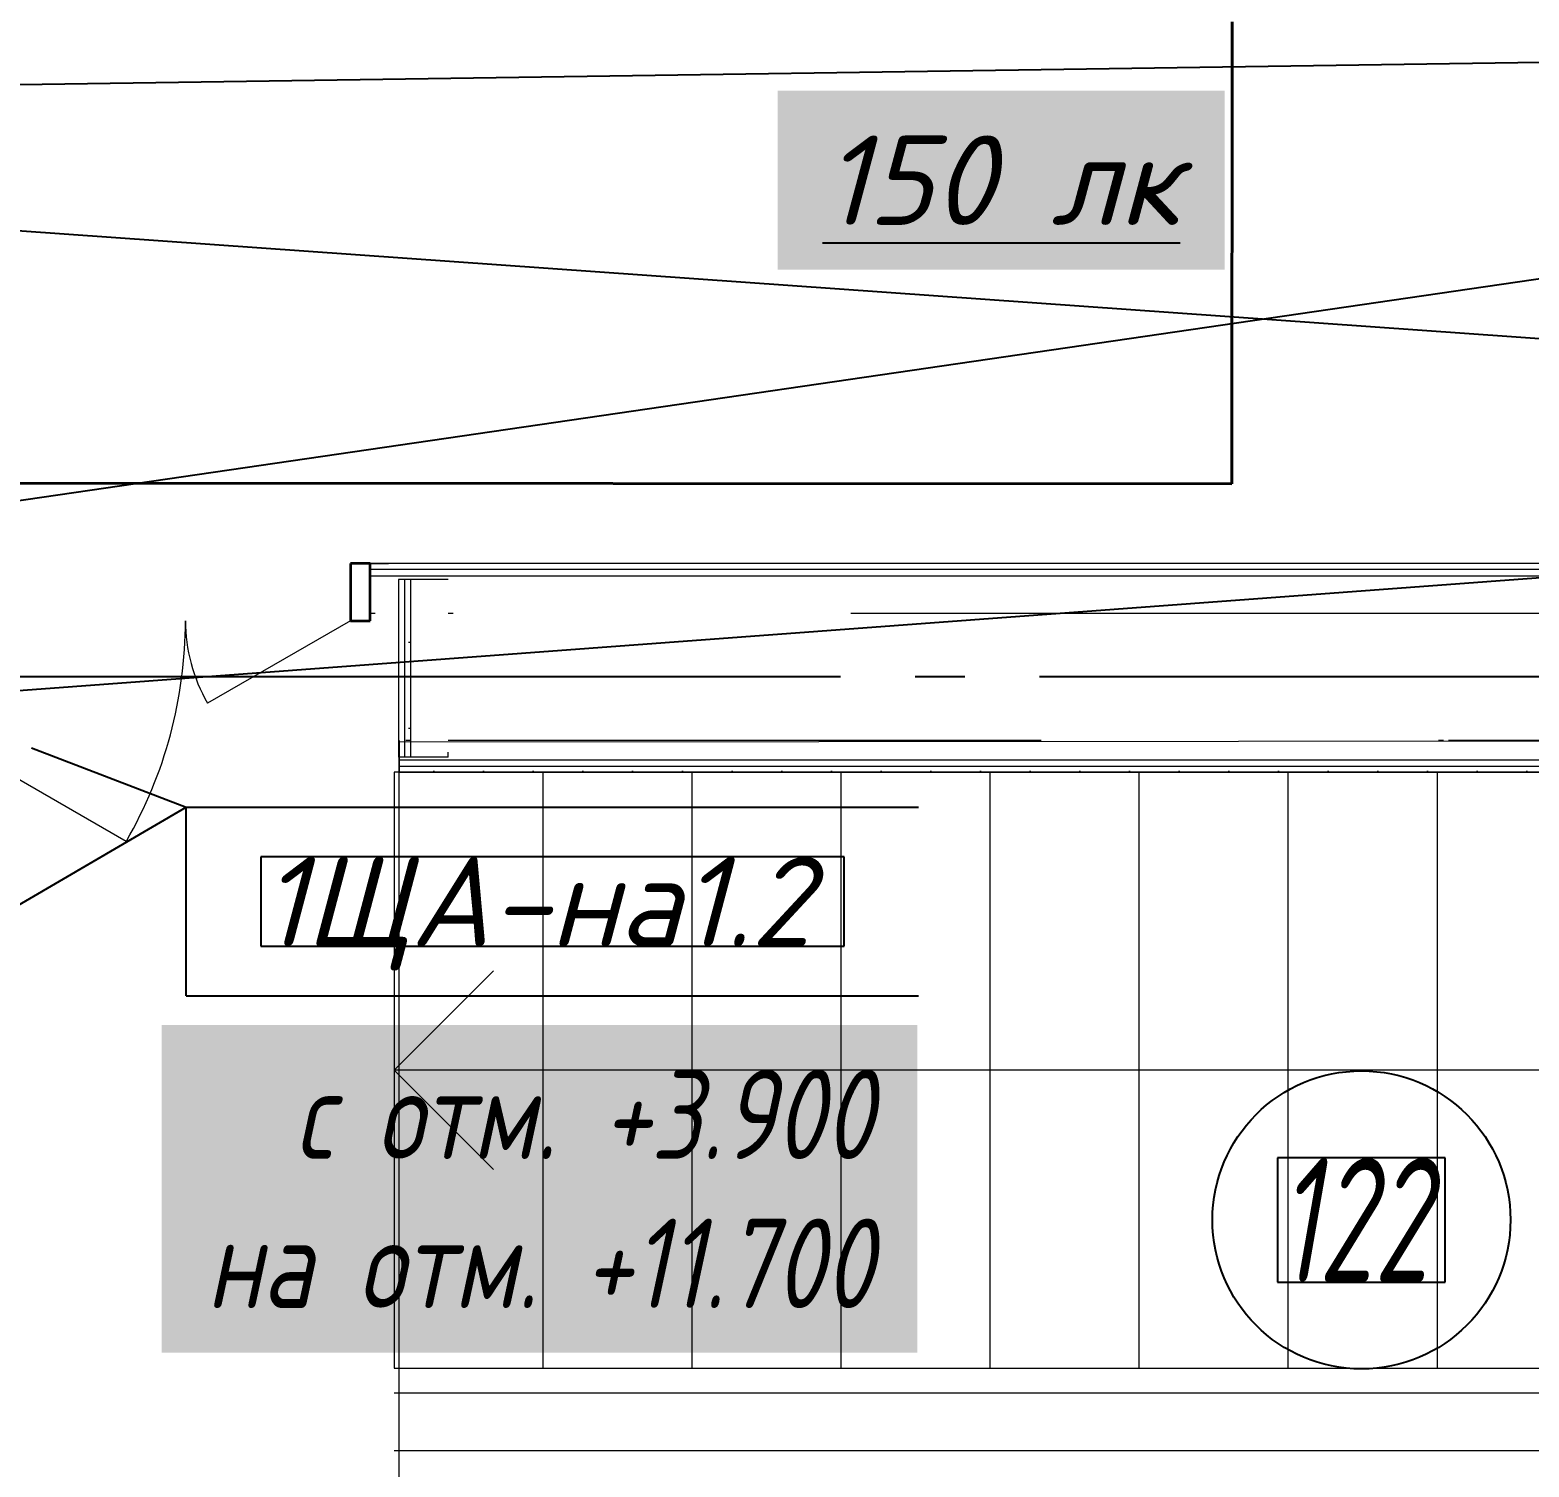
# Model space of a CAD drawing. Header units: millimetres. Extents: x 0 to 1286, y 0 to 420.
# Drawn here: x 529.87 to 560.04, y 233.67 to 262.61 of the extents above; entities that cross this region are included whole.
import ezdxf

# ---------------------------------------------------------------- set-up
doc = ezdxf.new("R2010")
doc.units = ezdxf.units.MM
doc.linetypes.add('ГОСТ 2.303 5', pattern=[24, 20, -1.5, 1, -1.5])
doc.linetypes.add('СПКБ-0000-000-АР#003$0$Achse', pattern=[2300, 0, -800, 1500, 0])
for name, color, linetype in [('Viewport1ForCustomObjects_0', 7, 'Continuous'), ('Viewport2ForCustomObjects_0', 7, 'Continuous'), ('Номер помещения', 7, 'Continuous'), ('СПКБ-0000-000-АР#003$0$Двери ArchiCAD', 7, 'Continuous'), ('СПКБ-0000-000-АР#003$0$Лестница', 7, 'Continuous'), ('СПКБ-0000-000-АР#003$0$Перекрытие новые', 7, 'Continuous'), ('СПКБ-0000-000-АР#003$0$Стены', 7, 'Continuous'), ('Строительные оси', 7, 'Continuous'), ('ЭО_АВАРИЙНОЕ ОСВЕЩЕНИЕ', 7, 'Continuous'), ('ЭО_РАБОЧЕЕ ОСВЕЩЕНИЕ', 7, 'Continuous')]:
    doc.layers.add(name, color=color, linetype=linetype)
for name, color, linetype, lineweight in [('СПКБ-0000-000-АР#003$0$0_Ном._пера__20', 1, 'Continuous', 20), ('СПКБ-0000-000-АР#003$0$Двери ArchiCAD_Ном._пера__1', 7, 'Continuous', 13), ('СПКБ-0000-000-АР#003$0$Двери ArchiCAD_Ном._пера__20', 1, 'Continuous', 20), ('СПКБ-0000-000-АР#003$0$Двери ArchiCAD_Ном._пера__6', 5, 'Continuous', 9), ('СПКБ-0000-000-АР#003$0$Лестница_Ном._пера__20', 1, 'Continuous', 20), ('СПКБ-0000-000-АР#003$0$Стены_Ном._пера__1', 7, 'Continuous', 13), ('СПКБ-0000-000-АР#003$0$Стены_Ном._пера__20', 1, 'Continuous', 20), ('СПКБ-0000-000-АР#003$0$Стены_Ном._пера__6', 5, 'Continuous', 9)]:
    doc.layers.add(name, color=color, linetype=linetype, lineweight=lineweight)
for name, color, linetype, lineweight, true_color in [('СПКБ-0000-000-АР#003$0$Двери ArchiCAD_Ном._пера__23', 7, 'Continuous', 35, 0xff6600), ('СПКБ-0000-000-АР#003$0$Двери ArchiCAD_Ном._пера__3', 7, 'Continuous', 18, 0xff6600), ('СПКБ-0000-000-АР#003$0$Перекрытие новые_Ном._пера__161', 7, 'Continuous', 13, 0xe11606), ('СПКБ-0000-000-АР#003$0$Стены_Ном._пера__68', 7, 'Continuous', 20, 0xfd4435)]:
    doc.layers.add(name, color=color, linetype=linetype, lineweight=lineweight, true_color=true_color)
doc.styles.add('1.8', font='isocpeui.ttf', dxfattribs={"height": 1.8})
doc.styles.add('CustomTextStyle104', font='isocpeui.ttf', dxfattribs={"width": 0.987755, "height": 1.8})
doc.styles.add('CustomTextStyle33', font='isocpeui.ttf', dxfattribs={"width": 0.651774, "height": 2.5})
pattern_1 = [(0, (0, 0), (0, 173.2051), [0, -100]), (0, (50, 86.6), (0, 173.2051), [0, -100])]

# ---------------------------------------------------------------- blocks, each defined once
blk = doc.blocks.new('*E601')
at = {"layer": 'Номер помещения', "color": 7, "linetype": 'Continuous', "true_color": 0xffffff}
for p, q in [((220.601, 119.169), (217.227, 119.169)), ((217.227, 119.169), (217.227, 116.669)), ((220.601, 116.669), (220.601, 119.169)), ((217.227, 116.669), (220.601, 116.669)), ((217.227, 116.669), (217.227, 116.669))]:
    blk.add_line(p, q, dxfattribs=at)
at = {"layer": 'Номер помещения', "color": 6, "linetype": 'Continuous'}
blk.add_circle((218.914, 117.919), 3, dxfattribs=at)
at = {"layer": 'Строительные оси', "color": 3, "linetype": 'ГОСТ 2.303 5', "lineweight": 25}
blk.add_line((280.431, 128.857), (-283.569, 128.857), dxfattribs=at)
at = {"layer": 'ЭО_РАБОЧЕЕ ОСВЕЩЕНИЕ', "color": 5, "lineweight": 40}
for p, q in [((216.306, 132.742), (216.31, 142.043)), ((186.681, 132.752), (216.306, 132.742))]:
    blk.add_line(p, q, dxfattribs=at)
at = {"layer": 'Номер помещения', "linetype": 'Continuous', "style": 'CustomTextStyle33', "width": 0.651774}
blk.add_text('122', height=2.5, dxfattribs=at).set_placement((217.227, 116.669))
blk = doc.blocks.new('СПКБ-0000-000-АР#003$0$Перекрытие_2', base_point=(22461.7, 19187.9))
at = {"layer": 'СПКБ-0000-000-АР#003$0$Перекрытие новые_Ном._пера__161', "color": 12, "linetype": 'Continuous', "lineweight": 13, "true_color": 0xe11606, "flags": 128}
blk.add_lwpolyline([(22461.7, 19187.9), (17852.7, 19187.9), (17852.7, 3579), (22462, 3579), (22462, 4190.3), (22462, 5140.3), (22462, 7088.5), (25022.7, 7088.5), (25022.7, 9974.9), (19954.3, 9975.7), (19954.3, 12754.6), (25022.7, 12758.4), (25022.7, 15678), (22461.7, 15678), (22461.7, 17613.1), (22461.7, 18563.1)], close=True, dxfattribs=at)
blk = doc.blocks.new('СПКБ-0000-000-АР#003$0$Стена_144', base_point=(20053.3, 12723.6))
at = {"layer": 'СПКБ-0000-000-АР#003$0$Стены_Ном._пера__20', "linetype": 'Continuous', "lineweight": 20}
h = blk.add_hatch(dxfattribs=at)
h.set_pattern_fill('ШТУКАТУРКА', color=1, style=0, pattern_type=2)
h.set_pattern_definition(pattern_1)
h.paths.add_polyline_path([(19953.3, 13081.5), (19953.3, 12723.6), (19965.3, 12723.6), (19965.3, 13081.5)])
h = blk.add_hatch(dxfattribs=at)
h.set_pattern_fill('ШТУКАТУРКА', color=1, style=0, pattern_type=2)
h.set_pattern_definition(pattern_1)
h.paths.add_polyline_path([(19978.3, 12723.6), (19978.3, 13081.5), (19965.3, 13081.5), (19965.3, 12723.6)])
at = {"layer": 'СПКБ-0000-000-АР#003$0$Стены_Ном._пера__1', "color": 7, "linetype": 'Continuous', "lineweight": 13, "flags": 128}
for points in [[(20053.3, 13081.5), (19978.3, 13081.5)], [(20053.3, 12723.6), (19978.3, 12723.6)]]:
    blk.add_lwpolyline(points, dxfattribs=at)
at = {"layer": 'СПКБ-0000-000-АР#003$0$Стены_Ном._пера__1', "color": 7, "linetype": 'СПКБ-0000-000-АР#003$0$Achse', "lineweight": 13, "flags": 128}
blk.add_lwpolyline([(20053.3, 12723.6), (20053.3, 13081.5)], dxfattribs=at)
at = {"layer": 'СПКБ-0000-000-АР#003$0$Стены_Ном._пера__20', "color": 1, "linetype": 'Continuous', "lineweight": 20, "flags": 128}
for points in [[(19965.3, 13081.5), (19953.3, 13081.5)], [(19953.3, 13081.5), (19953.3, 12723.6)], [(19978.3, 13081.5), (19965.3, 13081.5)], [(19965.3, 12723.6), (19953.3, 12723.6)], [(19978.3, 12723.6), (19965.3, 12723.6)]]:
    blk.add_lwpolyline(points, dxfattribs=at)
at = {"layer": 'СПКБ-0000-000-АР#003$0$Стены_Ном._пера__68', "color": 20, "linetype": 'Continuous', "lineweight": 20, "true_color": 0xfd4435}
for p, q in [((19965.3, 13081.5), (19965.3, 12723.6)), ((19978.3, 12723.6), (19978.3, 13081.5))]:
    blk.add_line(p, q, dxfattribs=at)
blk = doc.blocks.new('СПКБ-0000-000-АР#003$0$Полуторная Дверь 19')
at = {"layer": 'СПКБ-0000-000-АР#003$0$Двери ArchiCAD_Ном._пера__1', "color": 7, "linetype": 'СПКБ-0000-000-АР#003$0$Achse', "lineweight": 13}
for p, q in [((-650, -15), (-687, -15)), ((650, -15), (687, -15))]:
    blk.add_line(p, q, dxfattribs=at)
at = {"layer": 'СПКБ-0000-000-АР#003$0$Двери ArchiCAD_Ном._пера__1', "color": 7, "linetype": 'Continuous', "lineweight": 13}
for p, q in [((-650, -15), (-650, -90)), ((650, -15), (650, -90))]:
    blk.add_line(p, q, dxfattribs=at)
at = {"layer": 'СПКБ-0000-000-АР#003$0$Двери ArchiCAD_Ном._пера__20', "color": 1, "linetype": 'Continuous', "lineweight": 20}
for p, q in [((-650, -90), (-650, -103)), ((650, -90), (650, -103)), ((-650, -115), (-687, -115)), ((-650, -103), (-650, -115)), ((650, -103), (650, -115)), ((650, -115), (687, -115))]:
    blk.add_line(p, q, dxfattribs=at)
at = {"layer": 'СПКБ-0000-000-АР#003$0$Двери ArchiCAD_Ном._пера__23', "color": 30, "linetype": 'Continuous', "lineweight": 35, "true_color": 0xff6600}
for p, q in [((-610, 0), (-650, 0)), ((-650, 0), (-650, -115)), ((-610, -115), (-610, 0)), ((650, 0), (610, 0)), ((610, 0), (610, -115)), ((650, -115), (650, 0)), ((-650, -115), (-610, -115)), ((610, -115), (650, -115))]:
    blk.add_line(p, q, dxfattribs=at)
at = {"layer": 'СПКБ-0000-000-АР#003$0$Двери ArchiCAD_Ном._пера__3', "color": 30, "linetype": 'Continuous', "lineweight": 18, "true_color": 0xff6600}
for p, q in [((610, 0), (-159, 444)), ((-610, 0), (-322.5, 166))]:
    blk.add_line(p, q, dxfattribs=at)
for centre, radius, start, end in [((610, 0), 888, 150, 180), ((-610, 0), 332, 0, 30)]:
    blk.add_arc(centre, radius, start, end, dxfattribs=at)
blk = doc.blocks.new('СПКБ-0000-000-АР#003$0$Стена_145', base_point=(18468.1, 13013.6))
at = {"layer": 'СПКБ-0000-000-АР#003$0$Стены_Ном._пера__20', "linetype": 'Continuous', "lineweight": 20}
h = blk.add_hatch(dxfattribs=at)
h.set_pattern_fill('ШТУКАТУРКА', color=1, style=0, pattern_type=2)
h.set_pattern_definition(pattern_1)
h.paths.add_polyline_path([(25022.7, 13113.6), (19896.3, 13113.6), (19896.3, 13101.6), (25022.7, 13101.6)])
h = blk.add_hatch(dxfattribs=at)
h.set_pattern_fill('ШТУКАТУРКА', color=1, style=0, pattern_type=2)
h.set_pattern_definition(pattern_1)
h.paths.add_polyline_path([(19896.3, 13101.6), (19896.3, 13088.6), (25022.7, 13088.6), (25022.7, 13101.6)])
at = {"layer": 'СПКБ-0000-000-АР#003$0$Стены_Ном._пера__1', "color": 7, "linetype": 'Continuous', "lineweight": 13}
blk.add_line((19896.3, 13013.6), (19896.3, 13088.6), dxfattribs=at)
at = {"layer": 'СПКБ-0000-000-АР#003$0$Стены_Ном._пера__1', "color": 7, "linetype": 'СПКБ-0000-000-АР#003$0$Achse', "lineweight": 13}
blk.add_line((19896.3, 13013.6), (19933.3, 13013.6), dxfattribs=at)
at = {"layer": 'СПКБ-0000-000-АР#003$0$Стены_Ном._пера__1', "color": 7, "linetype": 'СПКБ-0000-000-АР#003$0$Achse', "lineweight": 13, "flags": 128}
for points in [[(19896.3, 13013.6), (19978.3, 13013.6)], [(20053.3, 13013.6), (25022.7, 13013.6)]]:
    blk.add_lwpolyline(points, dxfattribs=at)
at = {"layer": 'СПКБ-0000-000-АР#003$0$Стены_Ном._пера__20', "color": 1, "linetype": 'Continuous', "lineweight": 20}
for p, q in [((19896.3, 13113.6), (19933.3, 13113.6)), ((19896.3, 13101.6), (19896.3, 13113.6)), ((19896.3, 13088.6), (19896.3, 13101.6))]:
    blk.add_line(p, q, dxfattribs=at)
at = {"layer": 'СПКБ-0000-000-АР#003$0$Стены_Ном._пера__20', "color": 1, "linetype": 'Continuous', "lineweight": 20, "flags": 128}
blk.add_lwpolyline([(25022.7, 13113.6), (19896.3, 13113.6)], dxfattribs=at)
at = {"layer": 'СПКБ-0000-000-АР#003$0$Стены_Ном._пера__68', "color": 20, "linetype": 'Continuous', "lineweight": 20, "true_color": 0xfd4435}
for p, q in [((25022.7, 13101.6), (19896.3, 13101.6)), ((19896.3, 13088.6), (25022.7, 13088.6))]:
    blk.add_line(p, q, dxfattribs=at)
at = {"layer": 'СПКБ-0000-000-АР#003$0$Двери ArchiCAD', "color": 21, "linetype": 'Continuous', "lineweight": 18, "true_color": 0xff9955, "zscale": 1000, "rotation": 180}
blk.add_blockref('СПКБ-0000-000-АР#003$0$Полуторная Дверь 19', (19246.3, 12998.6), dxfattribs=at)
blk = doc.blocks.new('СПКБ-0000-000-АР#003$0$Простой Проем Двери_3')
at = {"layer": 'СПКБ-0000-000-АР#003$0$Двери ArchiCAD_Ном._пера__1', "color": 7, "linetype": 'Continuous', "lineweight": 13}
for p, q in [((-700, 0), (-700, 40)), ((700, 0), (700, 40))]:
    blk.add_line(p, q, dxfattribs=at)
at = {"layer": 'СПКБ-0000-000-АР#003$0$Двери ArchiCAD_Ном._пера__6', "color": 5, "linetype": 'Continuous', "lineweight": 9}
for p, q in [((-700, 52), (-700, 64)), ((700, 52), (700, 64)), ((-700, 40), (-700, 52)), ((700, 40), (700, 52))]:
    blk.add_line(p, q, dxfattribs=at)
blk = doc.blocks.new('СПКБ-0000-000-АР#003$0$Стена_147', base_point=(24440.6, 12757.6))
at = {"layer": 'СПКБ-0000-000-АР#003$0$Стены_Ном._пера__20', "linetype": 'Continuous', "lineweight": 20}
h = blk.add_hatch(dxfattribs=at)
h.set_pattern_fill('ШТУКАТУРКА', color=1, style=0, pattern_type=2)
h.set_pattern_definition(pattern_1)
h.paths.add_polyline_path([(24376.6, 12717.6), (19954.3, 12717.6), (19954.3, 12705.6), (24376.6, 12705.6)])
h = blk.add_hatch(dxfattribs=at)
h.set_pattern_fill('ШТУКАТУРКА', color=1, style=0, pattern_type=2)
h.set_pattern_definition(pattern_1)
h.paths.add_polyline_path([(19954.3, 12693.6), (24376.6, 12693.6), (24376.6, 12705.6), (19954.3, 12705.6)])
at = {"layer": 'СПКБ-0000-000-АР#003$0$Стены_Ном._пера__1', "color": 7, "linetype": 'СПКБ-0000-000-АР#003$0$Achse', "lineweight": 13, "flags": 128}
for points in [[(19978.3, 12757.6), (19954.3, 12757.6)], [(24376.6, 12757.6), (20053.3, 12757.6)]]:
    blk.add_lwpolyline(points, dxfattribs=at)
at = {"layer": 'СПКБ-0000-000-АР#003$0$Стены_Ном._пера__6', "color": 5, "linetype": 'Continuous', "lineweight": 9, "flags": 128}
blk.add_lwpolyline([(19954.3, 12693.6), (24376.6, 12693.6)], dxfattribs=at)
at = {"layer": 'СПКБ-0000-000-АР#003$0$Стены_Ном._пера__68', "color": 20, "linetype": 'Continuous', "lineweight": 20, "true_color": 0xfd4435}
for p, q in [((24376.6, 12717.6), (19954.3, 12717.6)), ((19954.3, 12705.6), (24376.6, 12705.6))]:
    blk.add_line(p, q, dxfattribs=at)
at = {"layer": 'СПКБ-0000-000-АР#003$0$Двери ArchiCAD', "color": 21, "linetype": 'Continuous', "lineweight": 18, "true_color": 0xff9955, "xscale": -1, "zscale": 1000, "rotation": 180}
blk.add_blockref('СПКБ-0000-000-АР#003$0$Простой Проем Двери_3', (19254.3, 12757.6), dxfattribs=at)
blk = doc.blocks.new('СПКБ-0000-000-АР#003$0$Лестничный Марш ЖБ 19_3')
at = {"layer": 'СПКБ-0000-000-АР#003$0$Лестница_Ном._пера__20', "color": 1, "linetype": 'Continuous', "lineweight": 20}
for p, q in [((1200, 3600), (0, 3600)), ((0, 3600), (0, 0)), ((600, 3600), (400, 3400)), ((600, 0), (600, 3600)), ((800, 3400), (600, 3600)), ((1200, 0), (1200, 3600)), ((0, 3300), (1200, 3300)), ((0, 3000), (1200, 3000)), ((0, 2700), (1200, 2700)), ((0, 2400), (1200, 2400)), ((0, 2100), (1200, 2100)), ((0, 1800), (1200, 1800)), ((0, 1500), (1200, 1500)), ((0, 1200), (1200, 1200)), ((0, 900), (1200, 900)), ((0, 600), (1200, 600)), ((0, 300), (1200, 300)), ((0, 0), (1200, 0))]:
    blk.add_line(p, q, dxfattribs=at)
for start, end in [(0, 180), (180, 0)]:
    blk.add_arc((600, 0), 100, start, end, dxfattribs=at)
blk = doc.blocks.new('*E600')
at = {"layer": 'СПКБ-0000-000-АР#003$0$0_Ном._пера__20', "color": 1, "linetype": 'Continuous', "lineweight": 20}
for p, q in [((445.009, 141.279), (481.009, 141.279)), ((445.009, 140.122), (481.009, 140.122))]:
    blk.add_line(p, q, dxfattribs=at)
at = {"layer": 'СПКБ-0000-000-АР#003$0$Лестница', "color": 161, "linetype": 'Continuous', "lineweight": 20, "true_color": 0xaaaaff, "xscale": 0.01, "yscale": 0.01, "zscale": 10, "rotation": 90}
blk.add_blockref('СПКБ-0000-000-АР#003$0$Лестничный Марш ЖБ 19_3', (481.009, 141.779), dxfattribs=at)
at = {"layer": 'СПКБ-0000-000-АР#003$0$Перекрытие новые', "color": 12, "linetype": 'Continuous', "lineweight": 13, "true_color": 0xe11606, "xscale": 0.01, "yscale": 0.01, "zscale": 0.01}
blk.add_blockref('СПКБ-0000-000-АР#003$0$Перекрытие_2', (470.184, 218.722), dxfattribs=at)
at = {"layer": 'СПКБ-0000-000-АР#003$0$Стены', "color": 12, "lineweight": 50, "true_color": 0xdf0000, "xscale": 0.01, "yscale": 0.01, "zscale": 0.01}
for name, p in [('СПКБ-0000-000-АР#003$0$Стена_145', (430.249, 156.979)), ('СПКБ-0000-000-АР#003$0$Стена_144', (446.1, 154.079)), ('СПКБ-0000-000-АР#003$0$Стена_147', (489.973, 154.419))]:
    blk.add_blockref(name, p, dxfattribs=at)
blk = doc.blocks.new('CustomObjectsInViewport1_0')
at = {"layer": 'ЭО_АВАРИЙНОЕ ОСВЕЩЕНИЕ'}
for p, q in [((517.312, 251.333), (593.391, 262.444)), ((529.657, 261.512), (593.391, 262.444)), ((529.899, 248.151), (533.015, 246.959)), ((517.497, 237.906), (533.015, 246.959)), ((533.015, 246.959), (547.756, 246.959)), ((533.015, 243.159), (533.015, 246.959)), ((533.015, 246.959), (536.015, 246.959)), ((533.015, 243.159), (547.756, 243.159))]:
    blk.add_line(p, q, dxfattribs=at)
at = {"layer": 'ЭО_АВАРИЙНОЕ ОСВЕЩЕНИЕ', "color": 7, "true_color": 0xffffff}
for p, q in [((546.256, 245.959), (534.515, 245.959)), ((534.515, 245.959), (534.515, 244.159)), ((546.256, 244.159), (546.256, 245.959)), ((534.515, 244.159), (546.256, 244.159)), ((534.515, 244.159), (534.515, 244.159))]:
    blk.add_line(p, q, dxfattribs=at)
at = {"layer": 'ЭО_РАБОЧЕЕ ОСВЕЩЕНИЕ'}
for p in [(529.61, 258.571), (517.265, 248.392)]:
    blk.add_line(p, (593.391, 254.038), dxfattribs=at)
at = {"layer": 'ЭО_АВАРИЙНОЕ ОСВЕЩЕНИЕ', "style": 'CustomTextStyle104', "width": 0.987755}
blk.add_text('1ЩА-на1.2', height=1.8, dxfattribs=at).set_placement((534.515, 244.159))

msp = doc.modelspace()

# ---------------------------------------------------------------- block references
msp.add_blockref('*E600', (92.189, 93.885))
at = {"layer": 'Viewport1ForCustomObjects_0'}
msp.add_blockref('CustomObjectsInViewport1_0', (0, 0), dxfattribs=at)
at = {"layer": 'Viewport2ForCustomObjects_0'}
msp.add_blockref('*E601', (337.756, 120.729), dxfattribs=at)

# ---------------------------------------------------------------- texts
at = {"layer": 'ЭО_АВАРИЙНОЕ ОСВЕЩЕНИЕ', "insert": (546.834, 241.675), "char_height": 1.8, "attachment_point": 3, "style": '1.8', "bg_fill": 1, "box_fill_scale": 1.5, "bg_fill_color": 7, "bg_fill_true_color": 16777215, "bg_fill_transparency": 0}
msp.add_mtext('{\\W0.8;с отм. +3.900 \\Pна отм. +11.700}', dxfattribs=at)
at = {"layer": 'ЭО_РАБОЧЕЕ ОСВЕЩЕНИЕ', "insert": (549.421, 259.583), "char_height": 1.8, "attachment_point": 5, "style": '1.8', "bg_fill": 1, "box_fill_scale": 1.5, "bg_fill_color": 7, "bg_fill_true_color": 16777215, "bg_fill_transparency": 0}
msp.add_mtext('{\\L150 лк}', dxfattribs=at)

doc.saveas('drawing.dxf')
